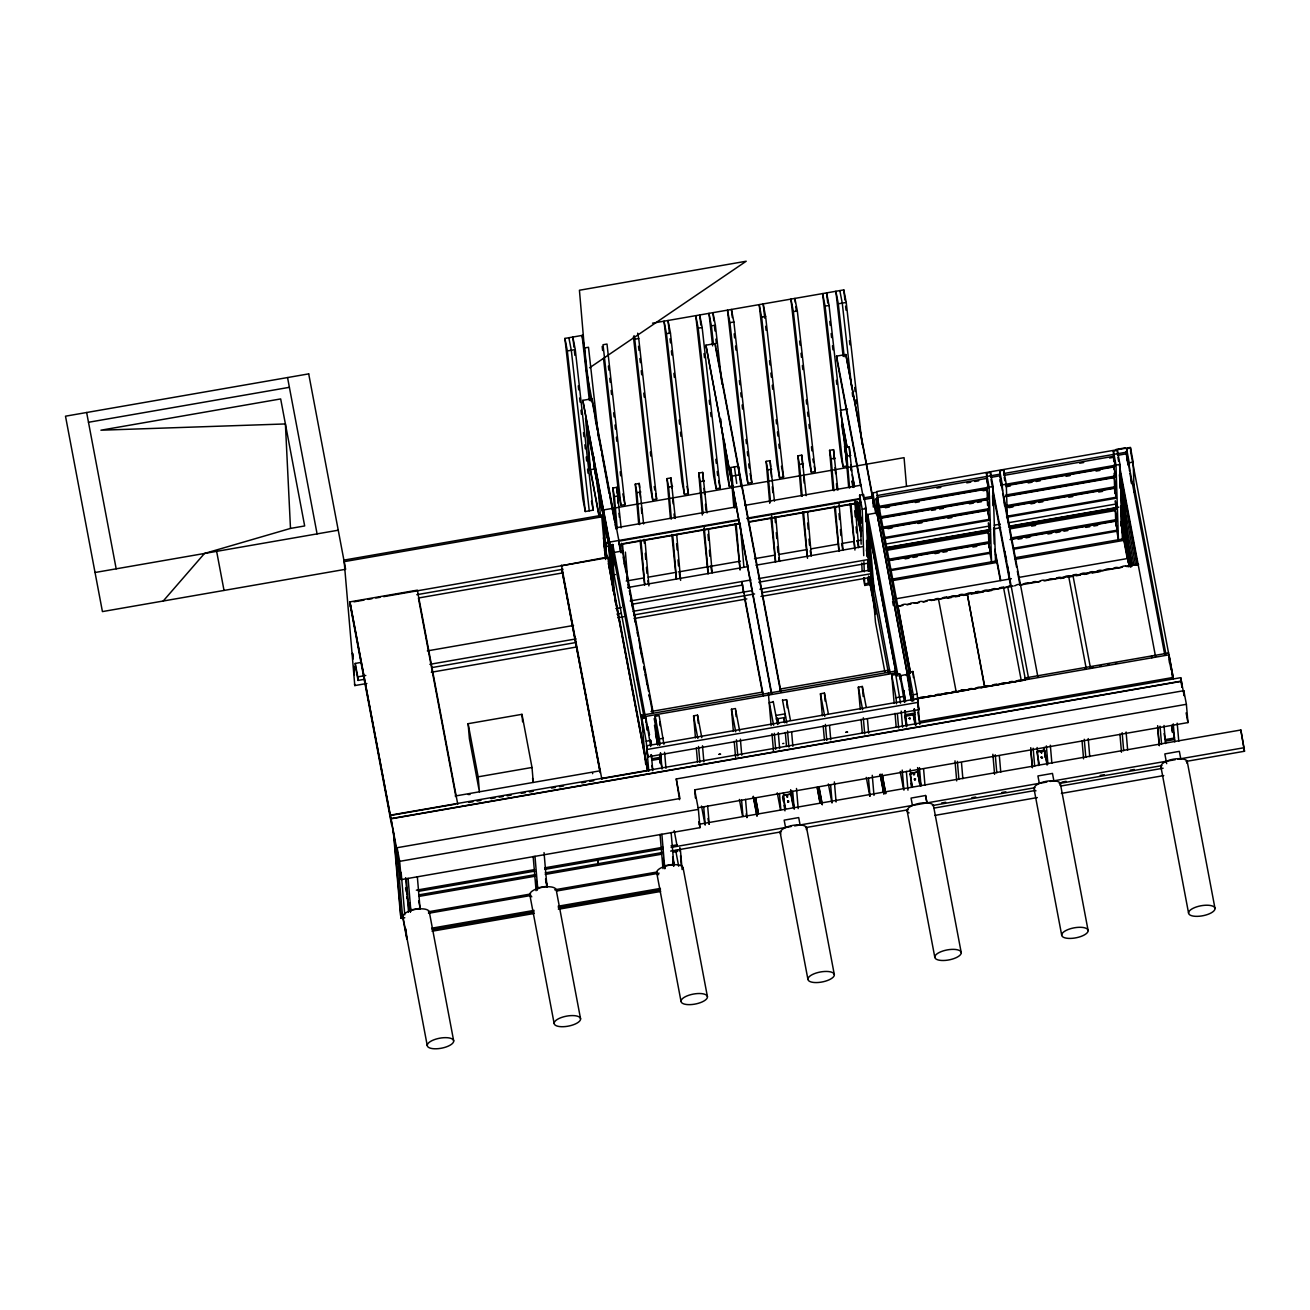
<?xml version="1.0" encoding="UTF-8"?>
<svg xmlns="http://www.w3.org/2000/svg" width="1310" height="1310" viewBox="0 0 1310 1310"><rect width="100%" height="100%" fill="white"/><g stroke="black" fill="none" stroke-linecap="round" stroke-linejoin="round"><path stroke-width="1.5" d="M909.074 718.453C910.712 716.144 910.515 721.008 909.074 718.338M914.364 779.057L915.166 780.138L915.559 778.844M1041.679 752.792L1041.532 751.875M1041.237 756.983L1041.401 757.884M901.64 675.469L900.609 676.828L901.64 675.469L905.767 674.634L907.208 675.567L911.334 700.703M649.301 733.993L649.449 734.926L647.893 726.444M905.292 701.538L903.785 690.452M654.492 725.298L657.554 744.85M905.587 701.489L903.654 690.616M783.904 795.219L783.102 796.414L783.904 795.219L789.848 794.188L791.027 795.039L793.336 807.255M786.688 796.054L787.13 797.332M787.785 800.803L787.818 802.162M788.505 802.129L788.473 800.787M912.464 786.475L909.975 774.243L916.738 772.114L917.917 772.966L920.34 785.853M909.975 774.341L910.794 773.146M913.447 774.259C916.558 773.195 912.448 776.683 913.987 773.883M914.495 778.861L914.511 779.859M1039.37 764.565L1036.865 752.169L1043.628 750.041L1044.79 750.777L1047.149 763.795M1036.865 752.267L1037.684 751.072M1040.451 751.907L1041.548 752.873M1040.337 752.186L1041.106 751.694L1041.548 752.972M1042.465 757.851L1041.385 756.902M163.226 601.012L204.475 553.475L290.493 528.421L304.673 525.949L280.668 398.928L100.919 430.204L285.4 423.949L290.493 528.421M787.588 797.25L787.556 795.907M787.605 801.049L788.489 800.885M788.685 801.9L787.621 801.933M1041.794 756.689L1041.188 757.508L1042.465 757.753M910.352 603.517L910.008 603.73A2.685 1.015 -10.7 0 1 906.258 604.385L905.881 604.303A2.685 1.015 -10.7 0 0 902.181 604.925L901.853 605.154A2.685 1.015 -10.7 0 1 898.12 605.809L897.776 605.695M930.313 600.045L930.657 600.16A2.685 1.015 -10.7 0 0 934.423 599.489L934.783 599.276A2.685 1.015 -10.7 0 1 938.484 598.605L938.828 598.719A2.685 1.015 -10.7 0 0 942.578 598.064L942.84 597.851A2.685 1.015 -10.7 0 1 946.622 597.196M971.365 593.07L970.972 592.971A2.685 1.015 -10.7 0 0 967.271 593.61L966.96 593.823A2.685 1.015 -10.7 0 1 963.21 594.478L962.834 594.396A2.685 1.015 -10.7 0 0 959.182 595.018L958.805 595.248A2.685 1.015 -10.7 0 1 955.072 595.903L954.695 595.804A2.685 1.015 -10.7 0 0 950.978 596.443L950.667 596.656A2.685 1.015 -10.7 0 1 946.933 597.311L946.557 597.229M975.442 592.202L975.099 592.415A2.735 1.032 -10.7 0 1 971.332 593.086M991.375 589.582L991.736 589.369A2.685 1.015 -10.7 0 1 995.436 588.698L995.78 588.812A2.735 1.032 -10.7 0 0 999.563 588.174M999.53 588.157L999.874 587.944A2.685 1.015 -10.7 0 1 1003.591 587.289L1003.935 587.404A2.735 1.032 -10.7 0 0 1007.701 586.749L1025.403 679.464A2.685 1.015 -10.7 0 1 1026.647 678.875M783.855 743.392L782.692 743.605M1040.549 580.87L1040.189 581.083A2.735 1.032 -10.7 0 1 1036.423 581.755M1056.482 578.25L1056.826 578.038A2.685 1.015 -10.7 0 1 1060.543 577.383L1060.887 577.497A2.735 1.032 -10.7 0 0 1064.653 576.842L1064.981 576.629A2.685 1.015 -10.7 0 1 1068.682 575.958L1069.025 576.072A2.735 1.032 -10.7 0 0 1072.792 575.434L1073.07 575.221A2.685 1.015 -10.7 0 1 1076.771 574.55M1105.64 569.555L1105.296 569.768A2.735 1.032 -10.7 0 1 1101.513 570.439L1101.17 570.325A2.685 1.015 -10.7 0 0 1097.469 570.963L1097.141 571.176A2.735 1.032 -10.7 0 1 1093.375 571.848L1093.031 571.75A2.685 1.015 -10.7 0 0 1089.314 572.372L1089.003 572.601A2.735 1.032 -10.7 0 1 1085.237 573.272L1084.876 573.158A2.685 1.015 -10.7 0 0 1081.176 573.796L1080.865 574.009A2.735 1.032 -10.7 0 1 1077.082 574.681L1076.738 574.582M1121.573 566.935L1121.933 566.722A2.685 1.015 -10.7 0 1 1125.634 566.051M952.321 692.089L951.961 692.302A2.685 1.015 -10.7 0 1 948.227 692.957L947.851 692.875A2.685 1.015 -10.7 0 0 944.15 693.498L943.822 693.727A2.685 1.015 -10.7 0 1 940.089 694.382L939.712 694.284A2.685 1.015 -10.7 0 0 935.995 694.922L935.684 695.135A2.685 1.015 -10.7 0 1 931.95 695.79L931.557 695.708A2.685 1.015 -10.7 0 0 927.857 696.331L927.546 696.56A2.685 1.015 -10.7 0 1 923.796 697.215L923.419 697.116M1138.062 563.988L1137.866 564.102A2.735 1.032 -10.7 0 1 1134.083 564.774L1133.739 564.659A2.685 1.015 -10.7 0 0 1130.039 565.298L1129.711 565.511A2.735 1.032 -10.7 0 1 1125.945 566.182L1125.601 566.084M988.542 685.769A2.685 1.015 -10.7 0 0 984.809 686.424L984.58 686.653A2.685 1.015 -10.7 0 1 980.797 687.292L980.404 687.193A2.685 1.015 -10.7 0 0 976.671 687.848L976.376 688.077A2.685 1.015 -10.7 0 1 972.61 688.716L972.233 688.634A2.685 1.015 -10.7 0 0 968.581 689.256L968.205 689.486A2.685 1.015 -10.7 0 1 964.52 690.124L964.094 690.042A2.685 1.015 -10.7 0 0 960.377 690.681L960.066 690.894A2.685 1.015 -10.7 0 1 956.316 691.549L955.972 691.434M984.498 686.653L967.206 593.708L984.743 686.538M1017.412 680.774L1017.068 680.987A2.685 1.015 -10.7 0 1 1013.318 681.642L1012.941 681.544A2.685 1.015 -10.7 0 0 1009.24 682.183L1008.929 682.395A2.685 1.015 -10.7 0 1 1005.179 683.05L1004.803 682.968A2.685 1.015 -10.7 0 0 1001.102 683.591L1000.774 683.82A2.685 1.015 -10.7 0 1 997.041 684.475L996.664 684.377M589.631 367.766L746.209 261.23L579.429 290.247L586.274 370.059L616.355 529.289M938.402 598.637L956.12 691.516A2.685 1.015 -10.7 0 0 952.288 692.089M1003.493 587.322L1021.21 680.185A2.685 1.015 -10.7 0 0 1017.379 680.758M1068.6 575.991L1086.301 668.87M1021.03 680.136L1021.472 680.217A2.685 1.015 -10.7 0 0 1025.206 679.562M573.96 347.199L572.83 337.047L575.27 349.573L593.217 510.13L585.292 511.522L582.835 498.995L564.905 338.422L582.786 335.311M652.527 323.177L843.787 289.903L846.227 302.43L862.127 444.712M88.49 422.279L289.395 387.318M585.292 511.522L567.345 350.949L575.27 349.573M590.433 400.811L584.522 347.952L588.501 347.265L598.719 438.735M638.723 338.537L656.654 499.094L652.691 499.781L634.76 339.224L638.723 338.537L637.675 333.166M670.442 333.018L688.389 493.575L684.426 494.263L666.479 333.706L670.442 333.018L668.002 320.491L669.361 332.674M702.16 327.5L720.107 488.057L716.144 488.745L698.197 328.188L702.16 327.5L699.72 314.973L700.85 325.126M713.459 344.17L711.412 325.879L715.375 325.191L712.935 312.664L713.835 320.803M733.878 321.982L751.825 482.538L747.863 483.226L729.916 322.669L733.878 321.982L731.438 309.455L732.339 317.577M765.613 316.463L783.544 477.02L779.581 477.708L761.634 317.151L765.613 316.463L763.157 303.936L764.745 318.166M797.332 310.945L815.279 471.502L811.299 472.19L793.369 311.633L797.332 310.945L794.875 298.418L795.334 302.479M829.05 305.427L846.997 465.983L843.034 466.671L825.087 306.114L829.05 305.427L826.61 292.9L827.74 303.052M844.213 356.664L838.302 303.805L846.227 302.43M771.262 692.99L705.91 345.185L715.162 343.58L780.957 691.827M860.686 485.781L836.861 359.677L836.566 356.123L845.818 354.519L874.556 506.626M613.735 566.018L582.803 400.352L592.054 398.731L621.169 552.853M840.152 410.357L847.554 409.08M599.178 515.845L590.45 469.7L594.429 469.013L593.381 456.83M95.04 572.503L338.242 530.206M616.24 527.995L612.818 488.041L616.781 487.336L621.136 527.865M638.707 524.082L635.284 484.127L639.247 483.439L643.603 523.951M670.425 518.563L667.003 478.608L670.966 477.921L675.321 518.433M702.324 515.043L698.721 473.09L702.684 472.402L707.04 512.914M733.862 507.527L730.456 467.572L738.381 466.196L741.018 486.731M769.723 503.318L766.137 461.366L770.1 460.678L774.456 501.19M801.278 495.802L797.856 455.847L801.818 455.159L806.174 495.671M832.996 490.284L829.574 450.329L833.537 449.641L837.892 490.153M848.7 487.549L845.278 447.594L849.24 446.906L853.596 487.418M617.174 528.552L614.423 496.588L618.385 495.9M639.64 524.639L636.906 492.675L640.868 491.987M671.359 519.12L668.624 487.156L672.587 486.468M703.077 513.602L700.342 481.638L704.305 480.95M732.912 486.108L732.061 476.119L739.986 474.744M770.493 501.877L767.758 469.913L771.721 469.226M802.211 496.359L799.477 464.395L803.439 463.707M833.93 490.841L831.195 458.877L835.158 458.189M849.633 488.106L846.882 456.142L850.861 455.454M620.973 505.3L624.935 504.612L607.005 344.055L603.026 344.743L620.973 505.3L618.533 492.773L603.533 358.629M721.679 427.175L726.903 473.925L729.359 486.452L733.322 485.764M343.891 560.123L601.634 515.288L601.929 516.811L344.186 561.646L354.797 685.572L366.882 683.476M616.42 527.733L736.678 506.806M744.702 505.414L860.948 485.191M1115.956 449.477L1125.208 447.873M876.701 491.561L1130.465 447.414L1130.71 452.065M861.145 544.223L859.622 495.164L863.585 494.476L866.172 508.558L867.76 556.979M873.312 507.117L872.837 492.871L876.816 492.183L879.518 510.294M986.774 481.163L986.512 473.09L990.475 472.402L993.062 486.485L995.518 561.139M999.923 476.856L999.726 470.798L1003.689 470.11L1006.276 484.192L1007.406 518.482M1113.729 461.104L1113.402 451.017L1117.364 450.329L1119.952 464.411L1122.392 539.065M1126.911 457.436L1126.616 448.724L1130.579 448.036L1133.166 462.119L1134.165 492.38M738.807 519.611L605.875 542.733L606.104 549.873M746.864 518.203L859.638 498.586M863.47 497.931L873.017 496.261M876.832 495.606L999.694 474.22M1003.722 473.532L1126.567 452.147M739.217 520.234L618.959 541.161L619.27 544.714L739.528 523.787M747.24 518.842L859.475 499.323M863.749 499.503L873 497.882L876.013 513.831M990.638 477.43L999.89 475.808L1037.929 677.106M1117.528 455.356L1126.78 453.735L1164.819 655.033M1003.869 475.415L1113.582 456.322L1115.219 465.279L1115.252 466.278L1005.54 485.371L1005.507 484.373M643.816 732.29L614.046 574.779L611.475 544.78L612.802 544.534L645.208 715.997M878.044 520.741L876.161 498.733L877.487 498.504L910.417 672.865M936.846 488.073L940.842 487.385M966.78 482.866L970.759 482.178M974.755 481.474L978.734 480.786M1079.702 463.216L1083.681 462.528M1109.619 458.025L1113.615 457.321L1115.252 466.278M605.826 546.647L611.852 545.599M621.906 543.846L740.428 523.23M748.468 521.822L860.981 502.254M749.549 522.051L859.786 502.876M613.408 552.542L622.659 550.937L653.281 713.082M863.732 555.653L862.209 509.246L866.172 508.558M875.62 512.996L875.424 506.954L988.329 487.353L986.692 478.396L876.979 497.489L877.635 501.075M989.705 551.772L991.539 561.826L989.099 487.173L993.062 486.485M1002.51 490.923L1002.314 484.88L1115.219 465.279M1116.955 531.713L1118.429 539.753L1115.973 465.099L1119.952 464.411M1129.466 470.88L1129.204 462.807L1133.166 462.119M988.329 487.353L988.362 488.352L878.65 507.445L878.617 506.446M879.321 507.789L987.036 489.039L988.673 498.013L988.706 499.012L879.01 518.089M1006.211 485.715L1113.926 466.966L1115.596 476.938L1005.9 496.015L1005.867 495.016L1115.563 475.939L1115.596 476.938M885.347 507.74L889.326 507.052M915.264 502.532L919.26 501.845M983.073 490.742L987.069 490.038M1006.244 486.714L1010.239 486.01M1028.186 482.899L1032.182 482.195M1036.161 481.507L1040.156 480.803M1066.078 476.3L1070.073 475.612M1096.012 471.092L1099.991 470.405M350.376 606.71L349.966 601.88L417.366 590.155L457.779 804.389M561.499 565.724L607.709 557.045L648.057 770.657L601.798 778.697M353.978 601.83L364.033 600.078M367.864 599.407L372.056 598.686M375.79 598.031L380.064 597.294M383.715 596.656L608.413 557.569L609.412 564.79L608.413 557.569M867.826 516.009L867.695 514.486L876.947 512.881L912.497 701.047M416.809 594.691L563.038 569.244M878.977 517.09L988.673 498.013M419.118 597.884L563.349 572.798M881.663 518.089L987.38 499.7L989.066 509.656L881.352 528.389M1004.573 496.703L1114.27 477.626L1115.956 487.582L1006.244 506.659M931.574 510.409L935.553 509.705M939.548 509.017L943.544 508.329M969.465 503.81L973.461 503.122M977.44 502.418L981.436 501.73M881.319 527.39L989.034 508.657L989.066 509.656M1006.211 505.66L1115.924 486.583L1115.956 487.582M614.046 574.779L615.372 574.55M1132.511 484.602L1133.821 484.373L1165.884 654.017M882.023 528.732L987.74 510.343L989.378 519.3L989.41 520.299L883.693 538.688M1006.915 507.003L1114.63 488.27L1116.267 497.227L1116.3 498.226L1006.588 517.303M888.033 528.683L892.028 527.995M917.95 523.476L921.945 522.788M947.883 518.269L951.862 517.581M1008.946 507.658L1012.925 506.954M1030.888 503.842L1034.867 503.138M1038.863 502.45L1042.842 501.746M1068.78 497.243L1072.775 496.555M1098.697 492.036L1102.692 491.348M626.213 581.018L644.242 577.874M648.254 577.17L674.306 572.65M678.318 571.946L740.445 561.139M754.478 558.699L774.521 555.211M778.533 554.507L806.6 549.627M810.595 548.939L838.662 544.059M842.674 543.355L852.695 541.62M856.707 540.915L860.703 540.211M883.66 537.689L989.378 519.3M1006.555 516.304L1116.267 497.227M627.654 587.535L747.912 566.608M755.919 565.216L862.144 546.728M884.053 544.37L990.278 525.883M994.274 525.195L1000.3 524.147M1008.307 522.755L1116.546 503.924M886.362 547.564L990.573 529.437M994.585 528.749L1000.594 527.701M1008.618 526.309L1118.855 507.134M886.002 547.989L989.721 529.944L988.411 522.772M1008.913 526.604L1116.611 507.871L1115.301 500.698M886.035 548.988L989.754 530.943L989.721 529.944M1008.946 527.602L1116.644 508.869L1116.611 507.871M886.739 550.331L988.46 532.63L990.114 541.587L990.147 542.586L888.409 560.287M1009.633 528.945L1115.35 510.556L1117.037 520.512L1011.32 538.901M1031.609 526.129L1035.604 525.441M630.192 600.962L751.056 579.937M758.457 578.643L868.694 559.468L869.005 563.022L758.768 582.197M888.376 559.288L990.114 541.587M1011.287 537.902L1117.004 519.513L1117.037 520.512M632.501 604.172L742.737 584.997M889.081 560.631L988.821 543.273L990.458 552.231L990.491 553.229L890.767 570.587M1009.994 539.589L1115.711 521.2L1117.381 531.156L1013.662 549.201M615.847 608.511L621.399 607.545M905.079 558.846L909.058 558.158M913.054 557.454L917.049 556.766M934.996 553.639L938.992 552.951M942.971 552.247L946.966 551.559M972.888 547.056L976.883 546.352M1018.001 539.196L1021.996 538.508M1025.976 537.821L1029.971 537.116M1047.918 534.005L1051.914 533.301M1055.893 532.613L1059.888 531.909M1063.884 531.221L1067.863 530.534M1085.826 527.406L1089.805 526.718M1093.801 526.014L1097.78 525.326M616.961 614.112L620.989 613.408M633.074 611.312L751.875 590.646M759.931 589.238L870.675 569.981L870.986 573.534M890.735 569.588L990.458 552.231M1013.629 548.202L1117.348 530.157M364.082 679.382L358.072 680.414L355.534 666.986L355.239 663.433L361.249 662.385M427.338 650.89L573.534 625.459M617.665 617.78L623.707 616.732M633.762 614.98L754.593 593.954M762.633 592.562L871.379 573.649M634.073 618.533L746.831 598.916M760.93 596.459L871.674 577.202M870.806 584.391L864.797 585.439L864.665 583.9L870.675 582.852M890.751 579.364L997.123 560.86M1015.185 557.716L1125.585 538.508M892.896 580.543L997.254 562.399M1015.315 559.255L1123.702 540.391M358.072 680.414L357.777 676.861L365.785 675.469M429.876 664.317L576.072 638.887M872.689 589.664L874.343 589.369M432.185 667.527L576.384 642.44M431.317 672.259L576.285 647.042M895.139 598.932L1011.385 578.725M1019.393 577.317L1127.632 558.502M898.922 606.104L902.95 605.4M906.978 604.696L911.007 604.008M915.035 603.304L919.063 602.6M923.091 601.896L927.12 601.192M931.148 600.504L1009.699 586.831M1019.769 585.079L1039.911 581.575M1043.939 580.87L1122.49 567.214M1126.518 566.51L1130.546 565.805M1134.575 565.118L1138.603 564.413M947.457 598.179L951.437 597.491M955.367 596.803L959.411 596.099M963.407 595.411L967.451 594.707M971.381 594.019L983.564 591.891M987.331 591.236L991.621 590.499M1060.379 578.529L1064.375 577.841M1068.158 577.186L1072.35 576.449M1076.214 575.778L1080.324 575.057M1084.271 574.386L1088.299 573.682M1092.294 572.978L1100.384 571.569M1128.172 566.739L1132.168 566.051M468.112 723.693L478.15 776.83L479.427 791.797L469.389 738.676L468.112 723.693L521.969 714.327L532.007 767.463L533.285 782.43L532.548 778.5M651.037 711.494L762.698 692.073M779.925 689.076L889.588 670M641.474 715.276L895.238 671.129L895.581 672.963L641.818 717.11L641.474 715.276L645.633 764.008M650.693 746.553L645.912 717.945L641.949 718.633L646.207 741.231L648.794 771.361M656.539 732.405L655.164 716.324L659.126 715.637L663.908 744.26M894.157 703.29L891.75 675.174L899.692 673.798L904.473 702.455M919.767 724.43L917.164 694.087L912.906 671.49L908.944 672.177L910.843 694.431M695.463 737.907L693.579 715.833L697.542 715.145L701.816 737.726M733.354 731.324L731.471 709.234L735.434 708.546L739.692 731.144M773.326 701.963L769.347 702.651L773.62 725.249M782.578 700.342L786.54 699.655L790.454 720.369M822.352 715.833L820.453 693.76L824.432 693.072L828.346 713.77M860.244 709.25L858.345 687.16L862.324 686.473L866.237 707.187M775.864 715.457L785.116 713.852L785.427 717.405L776.175 719.01M646.207 741.231L650.186 740.527M659.945 744.948L659.438 738.922L663.4 738.234M896.548 703.798L896.024 697.771L903.949 696.38M913.725 700.85L913.201 694.775L917.164 694.087M1168.684 652.986L1024.617 678.056L1024.96 679.89M917.262 698.623L1169.028 654.82L1173.433 678.94L1130.596 451.459M968.827 689.813L646.6 745.799L647.926 756.82L918.883 709.676L917.557 698.656M972.855 689.109L976.883 688.421M980.912 687.717L1025.222 680.005M478.15 776.83L532.007 767.463M647.304 749.451L918.261 702.324M651.872 760.324L661.124 758.719L660.371 754.724M905.652 716.177L914.904 714.572M455.209 796.021L600.193 770.788M1173.302 677.417L919.522 721.564L917.753 712.149M679.546 799.673L676.255 778.959L1183.814 690.681L1184.142 695.741L1180.703 677.679L390.298 815.164L391.461 824.416M390.331 815.491L455.749 804.111M913.021 713.786L915.068 724.692M468.915 802.457L472.943 801.769M476.955 801.065L480.983 800.361M491.053 798.609L495.082 797.905M499.11 797.2L503.138 796.513M507.167 795.809L511.195 795.105M521.265 793.352L525.294 792.648M529.322 791.96L533.35 791.256M551.461 788.096L555.489 787.408M559.517 786.704L563.546 786M581.673 782.84L585.701 782.152M589.729 781.448L593.758 780.744M390.986 818.832L1181.391 681.331M695.397 797.954L694.693 789.832L1186.385 704.305L1183.814 690.681M349.966 601.88L397.421 852.777L397.094 847.717L679.956 798.51L676.255 778.959M698.279 807.762L1187.957 722.58L1186.385 704.305M698.394 809.383L699.949 827.658L401.237 879.616L399.681 861.341L698.394 809.383L694.693 789.832M783.904 795.317L789.865 794.286M910.794 773.244L916.738 772.114M1037.684 751.17L1044.807 750.892M1165.343 741.133L1174.595 739.528M785.574 808.614L783.085 796.316M699.212 824.219L1240.848 729.997L1244.5 751.252L1186.107 761.421M800.082 824.956L798.707 817.571L784.166 820.158L785.542 827.429M925.581 795.497L926.972 802.883L925.581 795.497L911.056 798.085L912.431 805.421M416.351 890.178L534.66 869.594M544.682 867.842L663.007 847.259M671.015 845.867L677.041 844.819L677.172 846.342L674.192 830.606M418.496 891.34L534.791 871.117M544.813 869.365L663.138 848.782M671.146 847.39L791.158 826.512M794.63 825.906L1046.87 782.037M1050.227 781.448L1175.299 759.685M1177.755 759.26L1244.189 747.699M941.644 802.981L945.656 802.277M971.758 797.741L975.77 797.037M1001.855 792.501L1005.883 791.797M1062.082 782.021L1066.094 781.333M1100.204 775.389L1104.232 774.685M1130.317 770.149L1134.329 769.461M418.791 894.894L535.102 874.671M545.124 872.918L662.598 852.482M670.654 851.091L781.399 831.817M805.552 827.625L908.239 809.76M932.409 805.552L1035.096 787.687M1059.266 783.478L1161.954 765.613M418.922 896.417L535.233 876.194M545.255 874.441L661.566 854.218M673.586 852.122L677.597 851.418L677.466 849.895M934.308 808.041L1034.671 790.585M1060.756 786.033L1163.116 768.233M410.57 911.858L409.408 902.623L410.407 911.891M418.66 901.002L420.215 908.305L410.619 909.975M537.297 889.817L536.134 880.566L537.673 887.869M545.713 878.912L547.089 886.231L537.509 887.902L536.134 880.566M664.563 865.795L663.007 858.492L664.858 868.268M934.947 815.393L1037.307 797.593M1061.395 793.401L1163.755 775.585M664.186 867.744L663.499 864.076L664.35 867.711M673.602 866.106L672.75 858.689L673.815 864.191M664.399 865.828L673.979 864.158L672.603 856.838M428.386 911.776L530.648 893.993M554.703 889.801L656.981 872.018M428.517 913.299L530.779 895.516M556.848 890.98L659.11 873.18M393.131 829.214L400.451 914.724L401.138 918.375L404.774 917.753M431.825 928.184L534.087 910.385M558.142 906.209L660.42 888.409M431.956 929.707L534.218 911.907M558.273 907.732L660.551 889.932M432.087 931.23L534.349 913.43M558.404 909.255L660.682 891.455M909.255 689.502L911.629 700.654M655.491 733.649L657.849 744.8M1072.923 575.303L1090.493 668.133M1040.517 580.87A2.685 1.015 -10.7 0 1 1044.25 580.215L1044.594 580.33A2.735 1.032 -10.7 0 0 1048.377 579.675L1048.688 579.462A2.685 1.015 -10.7 0 1 1052.388 578.791L1052.732 578.905A2.735 1.032 -10.7 0 0 1056.515 578.267M1036.456 581.738L1036.079 581.656A2.685 1.015 -10.7 0 0 1032.362 582.279L1032.051 582.508A2.735 1.032 -10.7 0 1 1028.284 583.179L1027.924 583.065M1011.647 585.898L1012.024 585.996A2.735 1.032 -10.7 0 0 1013.219 586.061M979.471 591.661A2.735 1.032 -10.7 0 0 983.27 591.006L983.597 590.777A2.685 1.015 -10.7 0 1 987.298 590.122L987.642 590.237A2.735 1.032 -10.7 0 0 991.424 589.582M930.689 600.144L930.346 600.029A2.685 1.015 -10.7 0 0 926.612 600.684L926.285 600.897A2.685 1.015 -10.7 0 1 922.551 601.552L922.174 601.47A2.685 1.015 -10.7 0 0 918.457 602.092L918.146 602.322A2.685 1.015 -10.7 0 1 914.413 602.977L914.02 602.878M988.51 685.801L988.903 685.883A2.685 1.015 -10.7 0 0 992.636 685.228L992.996 685.015A2.685 1.015 -10.7 0 1 996.697 684.36M923.796 697.215L923.452 697.1A2.685 1.015 -10.7 0 0 919.718 697.755L919.391 697.968A2.685 1.015 -10.7 0 1 916.214 698.688M900.609 676.713L903.507 690.73M655.917 732.847L655.966 733.027M909.729 688.896L909.68 688.7M839.825 290.591L842.264 303.118L851.811 388.481M838.302 303.805L835.862 291.279L843.116 356.32M825.087 306.114L822.631 293.587L840.578 454.144L843.034 466.671M793.369 311.633L790.913 299.106L808.859 459.663L811.299 472.19M812.822 458.975L813.526 462.561M814.214 466.131L815.279 471.502M761.634 317.151L759.194 304.624L777.141 465.181L779.581 477.708M781.448 466.294L783.544 477.02M729.916 322.669L727.476 310.142L745.423 470.699L747.863 483.226M750.073 473.598L751.825 482.538M711.412 325.879L708.972 313.352L712.607 345.873M698.197 328.188L695.757 315.661L713.688 476.218L716.144 488.745M718.699 480.901L720.107 488.057M666.479 333.706L664.023 321.179L681.97 481.736L684.426 494.263M686.98 486.419L688.389 493.575M634.056 335.638L634.76 339.224M654.214 486.567L654.918 490.153M655.606 493.723L656.654 499.094M652.691 499.781L650.251 487.255L633.45 336.85M622.84 493.886L624.935 504.612M584.522 347.952L582.082 335.425L589.353 400.467M568.867 337.734L571.307 350.261L589.254 510.818M564.905 338.422L567.345 350.949M591.465 501.19L593.217 510.13M777.665 718.191L778.697 723.562M777.37 718.24L778.402 723.611M650.775 740.265L651.463 743.834M650.481 740.314L651.168 743.9M1244.5 751.252L1240.848 729.997M1181.866 686.915L1180.703 677.679M1186.123 712.869L1187.957 722.58M1169.683 662.434L1171.107 669.967M1171.811 673.733L1172.532 677.499M1187.319 761.929L1215.009 908.485A13.427 5.076 -10.7 0 1 1195.555 916.329A13.427 5.076 -10.7 0 1 1194.802 907.535A13.427 5.076 -10.7 0 1 1215.009 908.485M1125.929 451.704L1128.09 465.312M1127.288 459.433L1128.041 463.412M1129.908 473.368L1131.791 483.325M1180.752 758.736L1179.36 751.35L1164.836 753.938L1166.67 763.648M1172.188 725.986L1174.464 738.005L1165.212 739.61L1164.082 733.6M1171.942 725.511L1173.089 731.52M1171.729 725.478L1172.876 731.488M1171.664 727.034L1172.417 731.029M1171.68 728.704L1172.352 732.306M1117.905 457.337L1118.658 461.333M1119.411 465.312L1155.567 656.654M1119.903 470.994L1137.604 564.626M1123.21 490.71L1137.211 564.774M1124.602 506.954L1135.573 565.003M1151.506 655.983L1151.85 657.817M1125.994 523.198L1133.936 565.232M1127.386 539.442L1132.299 565.462M1127.681 542.929L1131.84 564.954M1127.992 546.483L1131.398 564.495M1128.778 555.686L1130.808 567.214M1120.656 521.609L1129.089 566.166M1122.261 531.975L1127.173 558.027M1160.873 766.53L1188.563 913.086M1060.429 784.002L1088.119 930.558A13.427 5.076 -10.7 0 1 1068.665 938.402A13.427 5.076 -10.7 0 1 1067.912 929.609A13.427 5.076 -10.7 0 1 1088.119 930.558M1000.021 479.509L1001.151 485.486M1002.658 493.461L1008.667 525.326M1009.421 529.306L1016.576 567.164M1017.33 571.144L1019.589 583.097M1047.099 765.089L1045.118 754.609M1004.754 551.215L1006.62 561.122M1007.374 565.085L1009.24 574.992M991.015 479.411L1028.678 678.727M993.029 493.068L1010.714 586.7M1039.321 783.347L1037.929 775.946L1052.47 773.424L1053.862 780.76M994.847 549.365L1000.742 580.576M995.371 554.048L1000.283 580.117M1061.689 935.16L1033.983 788.604A13.427 5.076 -10.7 0 1 1048.508 780.973A13.427 5.076 -10.7 0 1 1060.085 785.394M918.195 706.024L918.883 709.676M897.939 605.744L910.597 672.914M876.161 498.733L913.201 694.775M961.229 952.632A13.427 5.076 -10.7 0 0 941.022 951.682A13.427 5.076 -10.7 0 0 941.775 960.476A13.427 5.076 -10.7 0 0 961.229 952.632L933.539 806.076A13.427 5.076 -10.7 0 0 916.476 804.062A13.427 5.076 -10.7 0 0 909.091 812.904M914.02 709.054L914.773 713.049L905.521 714.654L904.768 710.659M912.251 700.555L876.947 512.881M892.585 601.519L893.338 605.515M913.889 714.785L915.772 724.79M874.097 506.184L845.818 354.519M913.807 716.341L914.56 720.336M917.573 767.578L920.979 785.64M917.508 769.134L920.16 783.167M918.883 780.072L919.538 783.56M867.695 514.486L898.087 676.157M905.079 715.063L907.06 725.56M836.566 356.123L863.126 496.703M865.255 507.461L896.892 674.879M904.637 716.39L906.52 726.395M865.992 513.798L896.613 675.911M866.139 515.141L896.253 674.503M895.712 674.486L900.51 703.142M891.75 675.174L896.024 697.771M857.903 502.336L861.309 520.398M866.516 547.957L890.161 673.111M910.974 783.233L911.727 787.245M840.529 412.372L846.997 446.546M850.796 466.638L851.549 470.667M852.302 474.678L854.578 486.747M857.444 501.877L861.423 522.919M866.467 549.594L867.875 557.094M868.645 561.106L874.13 590.155M841.806 419.921L846.735 446.055M853.203 480.23L854.333 486.256M857.379 502.336L861.178 522.428M866.483 550.577L867.629 556.603M868.383 560.615L874.081 590.777M841.626 425.062L847.062 454.717M852.253 481.343L853.399 487.369M856.052 501.435L861.505 531.107M867.826 563.742L869.103 571.307M870.233 577.333L888.508 673.389M845.278 447.594L846.882 456.142M844.475 446.35L846.768 458.402M855.119 502.614L861.194 534.775M869.169 576.99L874.49 605.122M845.376 451.884L846.899 459.925M856.003 508.165L861.325 536.298M868.923 576.498L874.621 606.645M868.481 576.122L875.669 614.193M884.905 672.046L875.473 622.201L866.549 517.368M857.28 540.817L858.574 547.645M900.199 771.475L903.392 788.423M907.11 810.677L934.8 957.233M854.939 550.053L850.059 503.548M829.574 450.329L831.195 458.877M841.593 543.552L842.87 550.38M838.908 551.068L834.372 506.266M880.271 774.341L883.972 793.876M880.107 774.374L883.808 793.909M858.345 687.16L862.619 709.758M866.27 777.37L869.824 796.202M797.856 455.847L799.477 464.395M810.186 550.773L811.152 555.899M807.189 556.586L802.653 511.784M820.453 693.76L824.727 716.357M828.378 783.969L831.932 802.784M766.137 461.366L767.758 469.913M778.795 557.995L779.434 561.417M819.012 787.015L822.336 804.602M818.848 787.048L822.172 804.635M775.471 562.105L770.919 517.303M820.158 802.965L817.194 787.326L819.995 802.997M782.479 699.835L786.835 722.94M806.649 828.149L834.339 974.706A13.427 5.076 -10.7 0 1 814.885 982.549A13.427 5.076 -10.7 0 1 814.149 973.756A13.427 5.076 -10.7 0 1 834.339 974.706M715.85 349.131L780.514 691.385M734.419 466.884L736.711 483.423M730.456 467.572L732.061 476.119M790.7 789.733L794.106 807.713M790.487 790.552L792.976 803.734M705.91 345.185L771.705 693.448M773.227 701.456L777.583 724.545M768.348 693.203L771.131 725.691M763.386 695.741L741.804 581.542L743.621 593.086M782.578 797.332L783.331 801.327M784.1 805.322L784.854 809.318M744.375 597.082L762.502 692.99M777.272 792.861L780.482 809.793M780.22 832.751L807.91 979.307M698.721 473.09L700.342 481.638M758.523 813.69L755.575 798.052L758.359 813.723M710.74 566.313L711.707 571.438M753.381 796.414L757.082 815.95M753.217 796.447L756.918 815.983M708.055 573.829L703.519 529.027M731.471 709.234L735.729 731.832M746.192 813.821L746.913 817.587M739.38 799.444L742.59 816.392M667.003 478.608L668.624 487.156M679.333 573.534L680.299 578.66M676.337 579.347L671.801 534.545M693.579 715.833L697.837 738.431M707.957 818.521L709.021 824.17M701.489 806.043L705.058 824.858M635.284 484.127L636.906 492.675M698.852 821.796L699.949 827.658M647.942 580.756L648.581 584.178M644.618 584.866L640.066 540.064M612.818 488.041L614.423 496.588M655.164 716.324L659.438 738.922M683.116 867.924L707.449 996.779A13.427 5.076 -10.7 0 1 688.012 1004.623A13.427 5.076 -10.7 0 1 687.259 995.829A13.427 5.076 -10.7 0 1 707.449 996.779M654.181 718.6L659.339 745.095M624.313 563.038L626.196 573.043M626.95 577.039L628.849 587.06M629.602 591.056L631.502 601.061M632.255 605.073L637.921 635.088M638.674 639.1L643.226 663.122M643.98 667.117L645.863 677.123M646.616 681.135L648.515 691.14M649.269 695.151L652.298 711.166M655.704 729.179L657.587 739.184M660.24 753.201L660.993 757.196L651.741 758.801L650.988 754.806M624.821 566.559L623.167 557.028M626.704 576.564L627.457 580.576M629.357 590.581L630.11 594.576M630.863 598.588L632.763 608.593M634.646 618.598L635.399 622.61M637.299 632.615L638.052 636.611M639.951 646.632L641.834 656.637M643.734 666.643L644.487 670.638M645.24 674.65L647.14 684.655M649.023 694.66L649.776 698.672M651.676 708.677L652.429 712.689M659.65 755.919L661.91 767.922M619.106 543.846L620.711 552.394M659.667 758.555L660.502 763.501M595.542 420.51L597.442 430.515M598.195 434.527L601.225 450.542M601.978 454.554L609.15 493.657M609.92 496.588L614.456 520.627M615.209 524.622L615.978 528.634M659.569 759.587L660.24 763.173M678.662 866.205L675.698 850.468L675.813 851.991M673.078 862.422L673.766 866.074M614.914 560.549L615.667 564.561M617.567 574.566L618.32 578.562M622.856 602.584L623.609 606.596M629.291 636.611L630.044 640.623M630.798 644.618L632.697 654.64M637.233 678.645L637.986 682.657M639.87 692.663L640.639 696.674M611.475 544.78L644.258 718.224M651.905 765.531L652.658 769.527M582.803 400.352L613.817 564.463M608.61 540.244L585.537 418.119L589.713 466.851L599.161 516.91M609.838 550.053L594.789 470.437L593.577 456.224M594.429 469.013L609.969 551.281M597.245 485.928L600.258 501.861M601.012 505.84L601.765 509.819M603.648 519.792L607.038 537.706M647.238 753.152L647.926 756.82M608.446 563.234L647.451 769.707M603.353 537.919L607.136 557.995M608.495 563.873L647.337 769.494M604.467 544.927L606.726 556.947M603.746 544.469L606.022 556.504M604.434 550.036L605.941 558.06M656.67 872.526L681.02 1001.38M561.433 565.101L601.863 779.335M562.17 571.275L600.275 772.9M561.859 569.916L599.947 771.541M597.425 859.753L598.162 863.699L597.868 860.146M580.576 1018.853A13.427 5.076 -10.7 0 0 560.369 1017.903A13.427 5.076 -10.7 0 0 561.122 1026.696A13.427 5.076 -10.7 0 0 580.576 1018.853L556.226 889.998A13.427 5.076 -10.7 0 0 539.163 888A13.427 5.076 -10.7 0 0 531.778 896.826M545.55 878.928L546.925 886.264M537.46 889.785L536.298 880.549M529.78 894.599L554.13 1023.454M418.414 598.015L455.88 796.611M429.336 912.071L453.686 1040.926A13.427 5.076 -10.7 0 1 434.232 1048.77A13.427 5.076 -10.7 0 1 433.479 1039.976A13.427 5.076 -10.7 0 1 453.686 1040.926M409.244 902.639L410.783 909.942M406.624 890.374L407.377 894.37L407.066 890.816M405.576 887.983L406.329 891.913M397.094 847.717L399.681 861.341M350.016 602.518L390.38 816.13M350.327 606.072L390.74 820.306M401.237 879.616L390.969 818.586L1181.374 681.085L1181.898 687.177M355.239 663.433L357.777 676.861M402.907 916.672L427.24 1045.527M353.16 656.588L352.521 653.215L353.029 659.126M354.502 684.049L354.797 685.572M287.545 377.558L317.085 533.874M216.641 551.363L224.026 590.433M86.64 412.503L116.181 568.835M1126.616 448.724L1129.204 462.807M1127.222 458.713L1128.205 464.084M1120.05 471.698L1122.883 533.53L1121.245 524.573M1113.402 451.017L1115.973 465.099M1114.663 489.269L1116.3 498.226M1115.334 501.697L1116.644 508.869M1115.743 522.199L1117.381 531.156M1004.197 477.2L1004.852 480.786M999.726 470.798L1002.314 484.88M1000.332 480.786L1001.315 486.157M986.512 473.09L989.099 487.173M986.725 479.394L988.362 488.352M987.773 511.342L989.41 520.299M988.444 523.771L989.754 530.943M988.493 533.629L990.147 542.586M988.853 544.272L990.491 553.229M872.837 492.871L875.424 506.954M873.115 501.075L874.097 506.446M865.943 514.044L867.253 521.216L868.857 569.621M859.622 495.164L862.209 509.246M867.891 579.184L868.628 583.212L868.432 577.153M863.552 577.874L864.797 585.439M784.15 719.059L784.739 722.727M843.787 289.903L844.917 300.072M845.605 306.163L846.063 310.224M849.469 340.715L849.912 344.776M854.693 387.465L855.135 391.526M856.052 399.665L856.511 403.726M852.253 392.558L852.712 396.619M829.787 321.343L830.245 325.42M831.146 333.542L831.604 337.603M832.505 345.742L832.963 349.803M836.37 380.293L836.828 384.354M795.792 306.54L796.251 310.601M799.657 341.091L800.099 345.169M801.016 353.291L801.474 357.352M802.375 365.49L802.833 369.551M806.24 400.041L806.698 404.102M807.599 412.241L808.057 416.302M808.958 424.424L809.416 428.501M811.463 446.792L811.922 450.853M765.662 326.288L766.104 330.349M769.527 360.839L769.969 364.901M770.886 373.039L771.328 377.1M772.245 385.238L772.703 389.299M776.109 419.79L776.552 423.85M777.469 431.973L777.927 436.05M778.828 444.172L779.286 448.233M734.157 333.837L734.615 337.898M735.532 346.036L735.974 350.098M739.38 380.588L739.839 384.649M740.756 392.787L741.198 396.848M742.115 404.97L742.573 409.048M745.98 439.538L746.422 443.599M747.339 451.721L747.797 455.782M748.698 463.92L749.156 467.981M715.375 325.191L721.974 384.141M714.523 326.894L714.982 330.955M715.882 339.094L716.341 343.154M717.241 351.293L717.7 355.354M724.365 441.732L729.359 486.452M720.778 419.053L721.237 423.114M704.027 353.585L704.485 357.646M709.25 400.336L709.709 404.397M710.609 412.535L711.068 416.596M715.833 459.27L716.292 463.347M717.209 471.469L717.651 475.53M670.032 338.782L670.491 342.843M671.408 350.982L671.85 355.043M673.897 373.334L674.355 377.395M679.12 420.084L679.579 424.145M680.48 432.267L680.938 436.345M638.543 346.331L639.002 350.392M639.902 358.531L640.361 362.592M641.261 370.714L641.72 374.791M643.767 393.082L644.225 397.143M650.35 452.016L650.808 456.076M608.413 366.079L608.872 370.14M609.772 378.262L610.231 382.34M611.131 390.462L611.59 394.523M613.637 412.83L614.095 416.891M614.996 425.013L615.454 429.091M616.355 437.212L616.813 441.274M620.219 471.764L620.678 475.825M602.174 346.446L602.633 350.507M593.987 405.887L594.445 409.948M595.362 418.07L595.804 422.147M574.419 351.276L574.877 355.337M578.283 385.828L578.725 389.889M579.642 398.011L580.101 402.088M581.001 410.21L581.46 414.271M583.507 432.562L583.949 436.639M584.866 444.761L585.324 448.822M586.225 456.961L586.683 461.022M587.584 469.16L588.043 473.221M1177.215 723.169L1178.771 741.231M1169.208 656.85L1169.732 662.942M1169.208 659.077L1169.552 663.138M1173.252 723.857L1174.792 741.918M1164.001 725.462L1165.54 743.54M1160.038 726.166L1161.577 744.227M1157.663 725.642L1159.383 745.717M1157.582 727.05L1159.153 745.325M1133.821 484.373L1134.525 492.494M1131.136 479.804L1131.447 483.521M1122.867 486.649L1129.646 565.838M1120.328 473.221L1127.943 562.056M1119.526 474.957L1125.879 549.217M1120.754 505.676L1123.341 535.774M1126.109 731.995L1127.648 750.057M1122.146 732.683L1123.685 750.745M1119.935 734.173L1121.475 752.235M1088.217 738.578L1089.756 756.656M1084.254 739.266L1085.793 757.344M1082.044 740.772L1083.583 758.834M1050.325 745.21L1051.881 763.255M1046.362 745.898L1047.902 763.959M1044.152 747.371L1045.02 757.409M1037.111 747.502L1038.65 765.564M1033.148 748.207L1034.687 766.252M1030.757 747.666L1032.476 767.725M1030.692 749.124L1032.264 767.398M1004.246 501.877L1004.557 505.594M999.383 756.067L1000.758 772.13M995.256 754.756L996.795 772.818M992.865 754.249L994.585 774.308M961.491 762.666L962.866 778.73M957.364 761.339L958.904 779.417M954.99 760.832L956.709 780.907M906.487 486.092L904.064 457.665L602.698 510.098L606.792 557.831M923.583 768.937L924.975 785.132M912.906 671.49L913.414 677.565M914.413 708.939L915.805 725.118M919.44 767.611L920.996 785.82M917.655 771L918.146 776.863M907.208 675.567L905.767 674.634M905.161 710.544L906.553 726.739M910.188 769.216L911.744 787.425M899.692 673.798L900.199 679.857M901.198 711.133L902.574 727.214M906.356 771.41L907.961 790.143M895.238 671.129L895.598 675.19M897.399 713.835L898.611 727.901M902.213 770.083L903.933 790.176M877.487 498.504L877.995 504.497M895.025 713.344L896.22 727.394M869.087 530.796L874.13 589.68M854.791 501.402L858.721 547.367M849.24 446.906L850.092 456.895M850.779 464.886L851.287 470.88M852.155 480.868L852.663 486.861M854.71 510.851L855.233 516.844M856.085 526.833L856.593 532.826M850.992 504.104L854.759 548.055M867.449 719.108L868.645 733.158M872.263 775.307L873.983 795.383M862.324 686.473L863.175 696.511M863.306 717.782L864.682 733.846M868.465 778.009L870.02 796.071M861.096 719.288L862.308 733.338M839.088 504.137L843.034 550.102M833.537 449.641L834.404 459.63M835.076 467.621L835.6 473.614M836.451 483.603L836.959 489.596M839.022 513.569L839.53 519.562M840.381 529.551L840.905 535.544M835.305 506.823L839.071 550.789M829.558 725.691L830.753 739.757M834.372 781.906L836.091 801.982M824.432 693.072L825.12 701.096M807.549 511.653L811.316 555.62M825.415 724.381L826.79 740.445M830.573 784.608L832.128 802.67M801.818 455.159L802.85 467.146M803.701 477.135L804.225 483.128M807.648 523.083L808.155 529.076M809.007 539.065L809.514 545.058M823.204 725.871L824.416 739.921M803.587 512.341L807.517 558.306M775.815 517.172L779.581 561.139M770.1 460.678L770.608 466.671M770.951 470.667L771.475 476.66M772.327 486.649L772.834 492.642M774.898 516.615L775.405 522.608M776.257 532.597L776.781 538.59M777.452 546.581L777.976 552.591M791.666 732.29L792.861 746.34M796.48 788.489L798.199 808.565M771.688 515.862L775.618 561.826M786.54 699.655L787.228 707.695M787.523 730.964L788.898 747.027M792.681 791.191L794.237 809.252M784.117 718.42L784.461 722.432M785.329 732.47L786.524 746.52M778.271 732.585L779.646 748.632M783.429 792.796L784.985 810.874M774.308 733.273L775.684 749.336M779.466 793.5L780.842 809.547M771.999 733.616L773.473 750.826M747.699 564.659L748.043 568.655M738.381 466.196L738.889 472.19M740.314 525.375L743.9 567.345M733.256 490.104L734.795 508.083M736.171 524.066L740.101 570.03L735.237 523.509M715.162 343.58L715.457 347.134M740.379 739.167L741.755 755.231M745.537 799.395L747.093 817.456M735.598 710.56L736.122 716.57M736.417 739.855L737.792 755.919M741.575 800.082L742.95 816.146M734.222 741.362L735.581 757.409M708.415 528.896L712.182 572.863M702.684 472.402L703.372 480.393M704.059 488.384L704.567 494.378M705.435 504.366L705.943 510.36M707.99 534.333L708.514 540.326M709.365 550.315L709.873 556.324M704.272 527.586L708.219 573.551M702.504 745.767L703.863 761.831M707.646 805.977L709.201 824.055M697.542 715.145L698.23 723.169M698.525 746.454L699.9 762.518M703.683 806.682L705.239 824.743M696.331 747.944L697.526 761.994M676.697 534.414L680.627 580.379M670.966 477.921L671.817 487.909M672.685 497.898L673.193 503.892M674.044 513.88L674.388 517.876M676.615 543.846L677.123 549.84M677.99 559.845L678.498 565.838M672.734 535.102L676.484 579.069M680.349 849.142L682.101 869.512M679.841 847.521L680.185 851.598M680.529 855.659L681.413 865.844M664.596 752.3L665.971 768.364M671.113 832.587L673.897 865.157M644.962 539.933L648.908 585.898M639.247 483.439L639.591 487.435M639.935 491.43L640.443 497.423M641.294 507.412L641.818 513.405M644.045 539.376L644.373 543.372M645.24 553.36L645.748 559.354M646.436 567.361L646.943 573.354M659.65 721.663L659.994 725.691M660.633 752.988L662.008 769.052M640.999 540.621L644.766 584.587M656.883 736.417L657.227 740.428M661.861 834.192L664.825 868.792M663.188 858.476L663.499 864.076M660.043 834.388L662.975 868.628M651.381 754.593L652.757 770.673M645.912 717.945L646.943 729.997M645.584 717.995L645.928 721.99M646.501 762.731L646.812 766.284M625.394 552.1L627.801 580.297M628.145 584.325L628.489 588.354M622.496 543.846L623.871 559.828M622.659 550.937L622.79 552.46M616.781 487.336L617.288 493.346M617.632 497.342L618.14 503.335M619.008 513.323L619.352 517.319M621.562 543.29L622.086 549.283M612.802 544.534L613.326 550.544M610.935 551.215L615.34 602.584M608.397 537.771L612.965 591.121M611.688 582.066L607.856 537.395L586.634 425.029L590.45 469.7M608.446 561.351L608.757 564.905M592.054 398.731L592.349 402.285M601.634 515.288L605.58 559.468M597.327 479.149L600.537 516.697M562.187 569.392L562.498 572.945M544.043 852.613L547.007 887.23M534.971 856.265L537.755 888.835M521.969 714.327L522.608 721.81M533.154 856.462L536.085 890.702M417.333 876.734L420.117 909.304M408.081 878.339L410.865 910.908M406.264 878.535L409.031 910.761M405.609 877.716L408.556 912.12M406.755 896.99L406.886 898.513M401.138 872.329L404.774 914.838M405.985 929.003L406.853 939.123L402.579 916.525L396.865 849.731M393.999 834.912L401.138 918.375M388.759 807.582L389.07 811.136M350.703 606.186L351.014 609.74M354.011 666.413L354.339 670.343M353.7 666.986L354.371 674.846M1119.591 474.154L1120.05 488.27M1120.721 508.444L1121.196 525.883M1117.364 450.329L1117.495 454.374M1113.86 465.148L1113.991 469.176M1114.122 473.221L1114.794 493.395M1115.318 509.525L1115.858 525.67M1003.689 470.11L1003.82 474.138M992.587 495.606L992.914 505.676M993.651 527.832L994.175 543.928M990.475 472.402L990.606 476.447M986.97 487.222L987.576 505.382M987.707 509.41L987.838 513.454M988.362 529.584L988.968 547.744M879.649 514.339L879.78 518.367M867.891 561.024L868.219 571.111M865.746 516.287L865.828 521.707M866.549 540.49L867.073 556.619M863.929 561.712L864.256 571.799M864.453 577.841L864.665 583.9M861.767 563.087L862.111 570.816M1099.892 666.151A2.636 0.999 -10.7 0 1 1101.235 665.922M1092.425 667.429A2.636 0.999 -10.7 0 1 1093.097 667.347M1115.563 663.531A2.636 0.999 -10.7 0 1 1116.841 663.171M1108.031 664.743A2.636 0.999 -10.7 0 1 1108.702 664.596M1105.607 569.539A2.685 1.015 -10.7 0 1 1109.341 568.884L1109.701 568.999A2.735 1.032 -10.7 0 0 1113.467 568.36L1113.778 568.131A2.685 1.015 -10.7 0 1 1117.495 567.476L1117.839 567.59A2.735 1.032 -10.7 0 0 1121.606 566.935M1025.157 679.579A2.685 1.015 -10.7 0 1 1021.423 680.234M1085.007 668.755A2.636 0.999 -10.7 0 1 1086.187 668.804M1007.947 586.536A2.685 1.015 -10.7 0 1 1011.68 585.881M1014.611 585.816A2.735 1.032 -10.7 0 0 1015.79 585.341L1016.118 585.128A2.685 1.015 -10.7 0 1 1019.819 584.457L1020.163 584.571A2.735 1.032 -10.7 0 0 1023.945 583.933L1024.256 583.703A2.685 1.015 -10.7 0 1 1027.957 583.048M960.426 690.665A2.685 1.015 -10.7 0 1 964.176 690.01M910.319 603.517A2.685 1.015 -10.7 0 1 914.053 602.862M968.205 689.486A2.685 1.015 -10.7 0 1 964.471 690.141M975.41 592.185A2.685 1.015 -10.7 0 1 979.159 591.53M468.128 794.548A2.685 1.015 -10.7 0 1 470.028 794.515M592.529 773.67A2.685 1.015 -10.7 0 1 592.775 773.375M403.464 917.917A13.427 5.076 -10.7 0 1 415.679 909.304A13.427 5.076 -10.7 0 1 428.992 913.463M658.668 874.753A13.427 5.076 -10.7 0 1 667.74 865.501A13.427 5.076 -10.7 0 1 682.772 869.316M780.776 833.979A13.427 5.076 -10.7 0 1 792.992 825.365A13.427 5.076 -10.7 0 1 806.305 829.541M1035.981 790.831A13.427 5.076 -10.7 0 1 1034.556 789.832M1161.446 767.758A13.427 5.076 -10.7 0 1 1173.662 759.145A13.427 5.076 -10.7 0 1 1186.975 763.321M719.01 754.364L720.631 754.167L719.075 754.282M845.9 732.29L847.521 732.093L845.9 732.29M308.702 373.874L65.5 416.187L102.426 611.59L345.627 569.277L308.702 373.874M885.789 793.565L882.088 774.03L885.609 793.598"/></g></svg>
